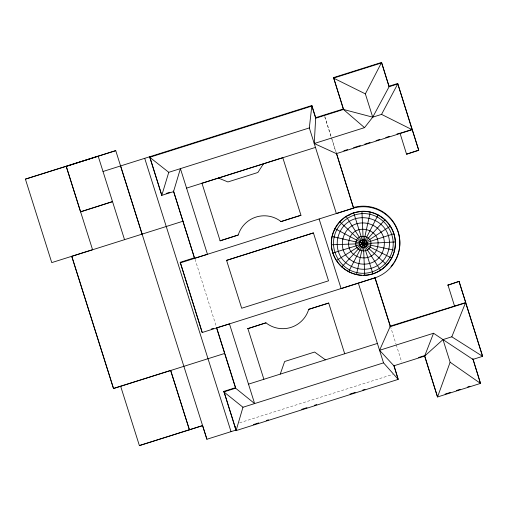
<?xml version="1.0" encoding="UTF-8"?>
<svg xmlns="http://www.w3.org/2000/svg" width="508" height="508" viewBox="0 0 508 508"><rect width="100%" height="100%" fill="white"/><g stroke="black" fill="none" stroke-linecap="round" stroke-linejoin="round"><path stroke-width="0.38" stroke-dasharray="2.54 1.91" d="M239.617 422.802L392.671 374.46M324.803 116.491L336.379 153.092M324.803 116.992L331.654 138.684M331.889 139.427L335.902 152.146M390.347 326.085L396.018 344.087M396.253 344.78L401.682 362.033M195.047 259.232L216.554 327.317"/><path stroke-width="0.76" d="M412.134 129.203L412.134 129.711L336.379 153.638L314.242 143.523L315.703 117.672L311.868 105.524L103.016 171.488M331.368 244.786C330.505 227.673 344.818 212.046 361.937 211.398C379.044 210.534 394.678 224.841 395.326 241.96C396.189 259.067 381.876 274.701 364.757 275.349C347.65 276.212 332.016 261.906 331.368 244.786L359.588 243.77L359.759 244.799L393.871 233.731M359.588 243.77C359.188 238.951 367.081 238.601 367.106 243.44C367.487 247.663 360.851 248.837 359.759 244.742L332.823 253.009M359.759 244.799L360.007 241.871L334.95 228.606M319.132 219.037L341.122 288.633L374.936 277.87A36.506 36.506 0 0 0 398.253 232.562A36.506 36.506 0 0 0 353.562 208.077L336.379 213.589L309.315 127.927L311.868 105.524M370.256 212.122L364.16 239.928M362.534 247.282L356.438 274.625M374.936 277.292L390.347 326.085L379.559 350.298L393.91 365.798L398.202 379.387L383.527 362.858L242.97 407.257L236.099 430.594L398.202 379.387L393.91 365.252M309.315 127.927L168.758 172.32L161.792 195.351L173.52 191.649L180.416 168.643L207.474 254.305L194.564 258.267L173.52 191.135L194.564 258.267M450.132 362.229L437.534 396.977L480.498 383.407L472.916 358.908L480.498 383.407L450.132 362.229L442.982 339.592L433.546 333.248L379.559 350.298M393.91 365.798L424.618 356.102L424.618 355.613L437.534 396.977L424.618 356.102L433.546 333.248M424.618 356.102L442.982 339.592L451.803 336.804L465.696 302.343M364.096 242.246L362.858 242.138L361.899 242.945L361.791 244.183L362.598 245.142L363.836 245.25L364.795 244.45L364.903 243.205L364.217 242.018L362.782 241.884L361.677 242.818L361.55 244.253L362.477 245.358L363.912 245.485L365.017 244.551L365.144 243.116L364.217 242.011M378.111 214.973L361.607 247.002L359.759 244.742M365.087 240.265L366.935 242.532L366.687 245.402L364.484 247.25L361.607 246.945L348.583 271.767M389.115 86.195L397.694 83.483L412.134 129.711L381.546 114.389L372.726 117.177L365.36 93.872L381.603 62.42L333.546 77.597L343.452 109.461L364.528 127.641L372.726 117.177L389.115 86.703L381.603 62.42M381.546 114.389L397.694 83.991L389.115 86.703L381.603 62.922L333.546 78.105L365.36 93.872M263.493 163.779L257.874 172.485L227.914 181.947L218.345 178.022M384.956 219.761L365.887 240.83M360.807 246.38L341.738 266.979M391.744 258.134L360.007 241.929L362.21 240.017L365.087 240.322M353.708 212.852L364.484 247.25L366.687 245.345M349.231 215.151L350.488 214.23M390.335 226.162L366.522 241.579M360.172 245.631L336.36 260.585M180.226 262.255L202.209 332.505L374.936 277.838L390.347 326.631L465.696 302.832L482.6 356.337L472.916 359.397L442.982 339.592M80.562 211.83L112.528 201.625L80.562 211.83L66.218 166.287L92.57 249.72L51.752 262.611L25.4 179.127L115.741 150.641L206.908 439.261L236.099 430.047L236.099 430.594L223.876 391.35M25.4 179.127L115.741 150.641M66.218 166.408L98.184 156.191L124.536 239.662M315.703 117.672L343.452 108.953L333.546 77.597M372.726 117.177L343.452 109.461L315.703 118.224L311.868 106.07L149.758 157.277L161.792 195.351L149.758 156.724L149.758 157.277L168.758 172.32M314.242 143.523L364.528 127.641M166.186 193.446L169.856 192.291M201.949 183.267L282.785 157.671L300.958 215.265L280.975 221.577L300.958 215.265M186.569 188.119L315.468 147.409M343.859 150.768L347.599 149.587M353.581 147.701L360.318 145.574M364.808 144.151L370.04 142.5M376.028 140.608L379.768 139.427M385.75 137.535L389.49 136.354M396.977 133.991L399.218 133.287M400.685 133.077L412.134 129.457L418.738 150.355L406.565 154.197L399.967 133.045M216.789 328.124L224.777 353.416L113.525 388.537L71.761 256.33L183.013 221.209M397.694 83.483L418.738 150.101L406.565 154.197M238.22 235.02L220.123 240.798L238.22 235.02A27.254 27.254 0 0 1 280.975 221.52M194.564 257.721L180.226 262.312L202.209 332.505M180.226 262.909L353.562 208.077L336.379 153.092L353.562 208.051M226.568 260.382L313.417 232.918L328.536 280.816L241.687 308.248L226.568 260.35L313.417 232.918M211.264 329.051L213.531 328.333M265.957 322.84L247.86 328.619L265.957 322.84A27.083 27.083 0 0 0 308.712 309.334L328.695 303.022L344.703 353.759M328.695 303.086L308.712 309.334M114.237 388.22L170.663 370.44L189.408 429.781L170.663 370.44M459.08 281.394L447.935 285.153L459.08 281.394L482.6 356.337L451.803 336.804M389.915 326.219L465.696 302.584L459.08 281.635M248.495 384.15L377.393 343.433M120.644 386.239L139.389 445.58L202.603 425.615L206.908 439.261M202.603 425.615L139.389 445.58M418.567 357.524L423.863 355.848M253.441 424.567L258.718 422.897M266.255 420.516L268.516 419.805M301.695 409.327L306.972 407.657M314.509 405.276L316.776 404.565M349.949 394.081L355.225 392.417M362.769 390.036L365.03 389.319M445.072 394.106L450.348 392.436M456.375 390.531L460.146 389.344M467.684 386.963L469.944 386.245M363.245 275.26A32.01 32.004 0 0 0 395.351 242.595A32.01 32.004 0 0 0 361.937 211.277L353.708 212.731L346.132 216.262A32.01 32.004 0 0 0 347.916 271.291M395.326 241.96L367.106 243.44M394.602 250.285L367.024 244.418M359.67 242.792L332.092 236.461M325.418 359.81L314.598 352.044L284.639 361.505L280.27 374.053M242.97 407.257L223.876 391.897L235.604 388.195L254.629 403.574L229.464 323.901L216.554 327.87L235.604 388.195L235.604 387.642L223.876 391.382L235.864 429.304M386.956 264.986L366.122 246.145M360.572 241.065L339.738 221.761M380.562 270.358L365.373 246.78M361.321 240.43L346.132 216.389M372.986 273.895L364.484 247.199M447.935 284.918L454.552 306.102M358.362 283.185L383.527 362.858M201.949 183.204L220.123 240.798M247.86 328.555L263.868 379.235M225.012 354.165L235.369 386.931M149.758 156.724L150.705 159.715M234.994 426.561L235.877 429.349M144.71 158.325L231.045 431.641M120.574 165.945L142.094 234.137M364.757 275.349L363.512 247.364M363.182 239.846L361.937 211.277M343.452 108.953L343.452 109.461M312.198 106.566L312.198 107.118M113.525 388.537L71.761 256.33M398.99 250.565A36.506 36.506 0 0 1 396.157 258.686M395.808 259.378A36.506 36.506 0 0 1 394.672 261.423M393.833 262.757A36.506 36.506 0 0 1 390.995 266.516M353.562 207.499A36.506 36.506 0 0 1 399.155 249.803M361.721 275.215A32.01 32.004 0 0 1 357.175 274.657M356.438 274.504A32.01 32.004 0 0 1 348.583 271.647M334.162 236.982C330.606 252.578 341.249 269.265 356.895 272.625C372.491 276.174 389.179 265.532 392.532 249.892C396.088 234.29 385.445 217.608 369.805 214.249C354.203 210.699 337.515 221.336 334.162 236.982M337.82 237.846C331.318 271.526 380.568 282.416 388.874 249.136C395.376 215.462 346.126 204.572 337.82 237.846M342.875 239.014C337.274 265.824 377.59 274.739 383.819 248.069C389.42 221.259 349.104 212.344 342.875 239.014M349.04 240.417C344.748 258.947 373.736 265.354 377.654 246.742C381.946 228.213 352.958 221.806 349.04 240.417M355.994 241.973C353.549 251.339 368.967 254.749 370.7 245.231C373.145 235.864 357.727 232.454 355.994 241.973M362.509 243.269L362.915 244.539L364.185 244.132L363.779 242.868L362.509 243.269"/></g></svg>
